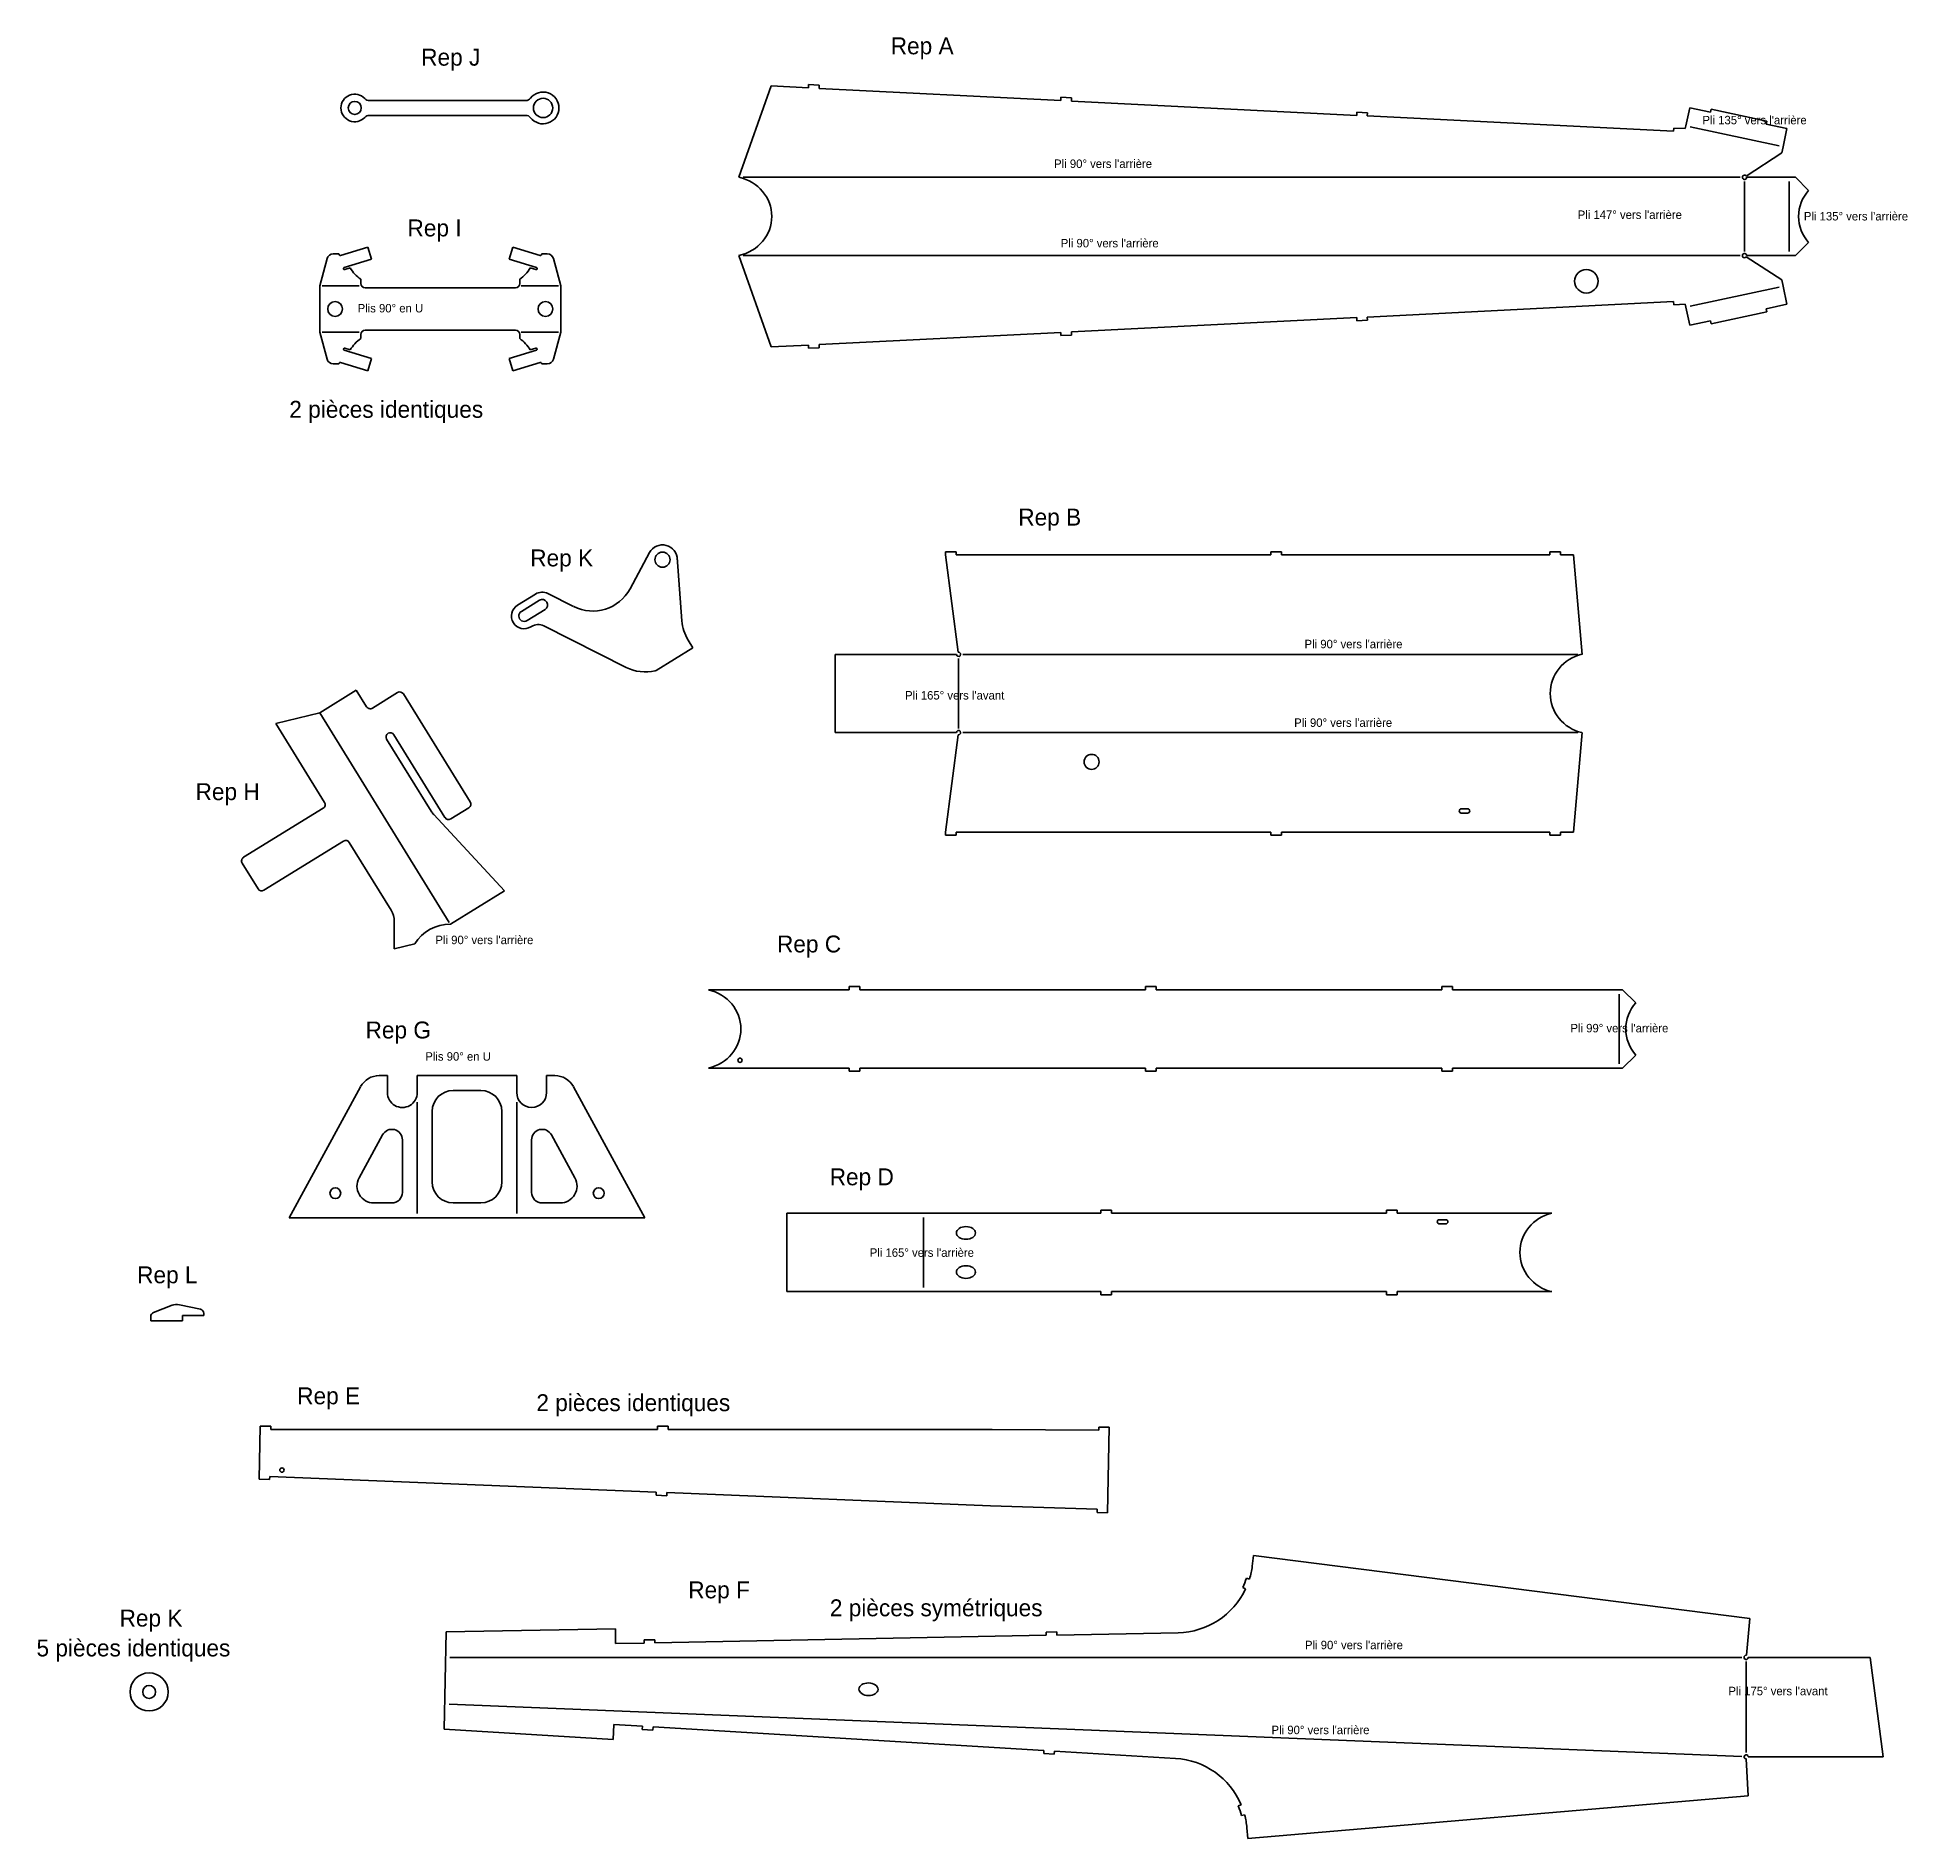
# Model space of a CAD drawing. Extents: x -803 to 81, y -261 to 590.
import ezdxf

# ---------------------------------------------------------------- set-up
doc = ezdxf.new("R2010")
doc.units = 0
doc.header["$MEASUREMENT"] = 0
doc.layers.get('0').update_dxf_attribs({"color": 2, "linetype": 'CONTINUOUS'})
doc.layers.add('Plis', color=1, linetype='CONTINUOUS')

msp = doc.modelspace()

# ---------------------------------------------------------------- linework, layer by layer
for p, q in [((-471.08, 523.96), (-455.84, 567.13)), ((-610.61, 560.24), (-645.76, 560.24)), ((-610.61, 560.24), (-571.86, 560.24)), ((-610.61, 553.24), (-645.76, 553.24)), ((-610.61, 553.24), (-571.86, 553.24)), ((-660.08, 487.73), (-662.76, 487.73)), ((-659.96, 487.34), (-660.08, 487.73)), ((-646.42, 490.93), (-659.34, 487)), ((-644.67, 485.19), (-646.42, 490.93)), ((-579.69, 485.19), (-577.94, 490.93)), ((-577.94, 490.93), (-565.03, 487)), ((-564.4, 487.34), (-564.28, 487.73)), ((-564.28, 487.73), (-561.61, 487.73)), ((-471.08, 486.96), (-455.84, 443.79)), ((-665.66, 485.5), (-669.06, 472.73)), ((-657.59, 481.26), (-644.67, 485.19)), ((-657.3, 480.31), (-654.71, 481.1)), ((-566.77, 481.26), (-579.69, 485.19)), ((-567.07, 480.31), (-569.66, 481.1)), ((-558.71, 485.5), (-555.3, 472.73)), ((-669.06, 472.73), (-669.06, 450.73)), ((-649.72, 473.73), (-649.72, 475.74)), ((-612.18, 471.73), (-647.72, 471.73)), ((-612.18, 471.73), (-576.64, 471.73)), ((-574.64, 473.73), (-574.64, 475.74)), ((-555.3, 472.73), (-555.3, 450.73)), ((-174.21, 457.92), (-29.49, 465.18)), ((-29.42, 463.68), (-23.96, 463.96)), ((-665.66, 437.96), (-669.06, 450.73)), ((-612.18, 451.73), (-647.72, 451.73)), ((-612.18, 451.73), (-576.64, 451.73)), ((-558.71, 437.96), (-555.3, 450.73)), ((-433.23, 444.92), (-319.02, 450.65)), ((-314.03, 450.9), (-179.2, 457.67)), ((-179.12, 456.17), (-174.13, 456.42)), ((-657.59, 442.2), (-644.67, 438.27)), ((-657.3, 443.16), (-654.71, 442.37)), ((-649.72, 449.73), (-649.72, 447.72)), ((-566.77, 442.2), (-579.69, 438.27)), ((-574.64, 449.73), (-574.64, 447.72)), ((-567.07, 443.16), (-569.66, 442.37)), ((-455.84, 443.79), (-438.23, 444.67)), ((-438.15, 443.17), (-433.16, 443.42)), ((-318.95, 449.15), (-313.95, 449.4)), ((-660.08, 435.73), (-662.76, 435.73)), ((-659.96, 436.13), (-660.08, 435.73)), ((-646.42, 432.53), (-659.34, 436.46)), ((-644.67, 438.27), (-646.42, 432.53)), ((-579.69, 438.27), (-577.94, 432.53)), ((-577.94, 432.53), (-565.03, 436.46)), ((-564.4, 436.13), (-564.28, 435.73)), ((-564.28, 435.73), (-561.61, 435.73)), ((-513.35, 346.53), (-522.55, 329.44)), ((-367.46, 299.46), (-373.52, 345.47)), ((-72.68, 298.47), (-76.8, 345.47)), ((-500.27, 344.3), (-498.03, 314.25)), ((-575.7, 321.69), (-567.19, 326.94)), ((-561.34, 327.2), (-549.17, 321.06)), ((-573.89, 318.75), (-565.38, 324.01)), ((-571.21, 314.41), (-562.7, 319.67)), ((-569.4, 311.48), (-569.14, 311.64)), ((-563.28, 311.89), (-524.41, 292.3)), ((-492.82, 301.55), (-510.11, 290.86)), ((-492.82, 301.55), (-495.1, 305.24)), ((-510.67, 290.73), (-510.11, 290.86)), ((-651.86, 281.57), (-669.15, 270.88)), ((-646.99, 273.69), (-651.86, 281.57)), ((-632.33, 280.4), (-644.24, 273.04)), ((-629.58, 279.75), (-598.05, 228.7)), ((-689.92, 265.82), (-669.15, 270.88)), ((-666.87, 228.5), (-689.92, 265.82)), ((-616.48, 224.28), (-637.53, 258.37)), ((-634.13, 260.48), (-609.96, 221.34)), ((-367.46, 260.48), (-373.52, 214.47)), ((-72.68, 261.47), (-76.8, 214.47)), ((-705.13, 202.52), (-667.52, 225.75)), ((-615.3, 222.74), (-581.86, 186.65)), ((-598.7, 225.95), (-607.2, 220.69)), ((-129.8, 225.47), (-126.8, 225.47)), ((-126.8, 223.47), (-129.8, 223.47)), ((-219.77, 214.47), (-368.52, 214.47)), ((-87.96, 214.47), (-214.77, 214.47)), ((-76.8, 214.47), (-82.96, 214.47)), ((-695.52, 186.96), (-657.91, 210.19)), ((-635.39, 177.55), (-655.16, 209.54)), ((-705.78, 199.76), (-698.27, 187.61)), ((-607.38, 170.88), (-581.86, 186.65)), ((-633.9, 159.2), (-633.9, 172.29)), ((-633.9, 159.2), (-624.18, 161.57)), ((-637.16, 91.33), (-637.16, 99.33)), ((-623.06, 91.33), (-623.06, 99.33)), ((-576.06, 91.33), (-576.06, 99.33)), ((-561.96, 91.33), (-561.96, 99.33)), ((-599.56, 92.33), (-606.06, 92.33)), ((-599.56, 92.33), (-593.06, 92.33)), ((-616.06, 82.33), (-616.06, 49.13)), ((-583.06, 82.33), (-583.06, 49.13)), ((-639.45, 71.34), (-650.56, 50.96)), ((-559.67, 71.34), (-548.56, 50.96)), ((-630.06, 44.13), (-630.06, 68.95)), ((-569.06, 44.13), (-569.06, 68.95)), ((-643.54, 39.13), (-635.06, 39.13)), ((-599.56, 39.13), (-606.06, 39.13)), ((-599.56, 39.13), (-593.06, 39.13)), ((-555.58, 39.13), (-564.06, 39.13)), ((-599.56, 32.13), (-683.6, 32.13)), ((-599.56, 32.13), (-515.52, 32.13)), ((-140.13, 31.24), (-137.13, 31.24)), ((-137.13, 29.24), (-140.13, 29.24)), ((-748.97, -16.58), (-748.97, -14.56)), ((-748.97, -16.58), (-733.97, -16.58)), ((-738.93, -9.22), (-747.71, -12.7)), ((-725.55, -11.11), (-735.44, -8.94)), ((-733.97, -14.08), (-723.97, -14.08)), ((-733.97, -14.08), (-733.97, -16.58)), ((-723.97, -14.08), (-723.97, -13.06)), ((-697.8, -91.45), (-697.29, -66.43)), ((-301.1, -68.27), (-351.47, -67.93)), ((-296.92, -107.34), (-296.1, -66.81)), ((-301.85, -105.67), (-352.2, -103.97)), ((-227.94, -127.47), (-228.57, -132.52)), ((-231.33, -138.21), (-229.89, -138.65)), ((-233.07, -142.7), (-231.71, -143.33)), ((-609.36, -163.66), (-610.3, -209.66)), ((-263.58, -163.99), (-320.9, -165.1)), ((5.81, -175.67), (63.33, -175.67)), ((63.33, -175.67), (69.52, -222.67)), ((-264.79, -223.4), (-322.01, -219.95)), ((69.52, -222.67), (5.81, -222.67)), ((-235.17, -245.91), (-233.79, -245.33)), ((-233.61, -250.47), (-232.16, -250.08)), ((-230.66, -261.33), (-231.08, -256.26))]:
    msp.add_line(p, q)
at = {"extrusion": (0, 0, -1)}
for p, q in [((-455.84, 567.13), (-438.23, 566.25)), ((-438.15, 567.75), (-433.16, 567.5)), ((-433.23, 566), (-319.02, 560.27)), ((-318.95, 561.77), (-313.95, 561.52)), ((-314.03, 560.02), (-179.2, 553.25)), ((-179.12, 554.75), (-174.13, 554.5)), ((-174.21, 553), (-29.49, 545.74)), ((-29.42, 547.24), (-23.96, 546.96)), ((-219.77, 345.47), (-368.52, 345.47)), ((-87.96, 345.47), (-214.77, 345.47)), ((-76.8, 345.47), (-82.96, 345.47)), ((-683.6, 32.13), (-649.82, 94.11)), ((-515.52, 32.13), (-549.3, 94.11))]:
    msp.add_line(p, q, dxfattribs=at)
at = {"extrusion": (0.050118, 0.998743, -1.13687e-13)}
for p, q in [((-438.23, 566.25), (-438.15, 567.75)), ((-433.23, 566), (-433.16, 567.5)), ((-319.02, 560.27), (-318.95, 561.77)), ((-314.03, 560.02), (-313.95, 561.52)), ((-179.2, 553.25), (-179.12, 554.75)), ((-174.21, 553), (-174.13, 554.5)), ((-29.49, 545.74), (-29.42, 547.24))]:
    msp.add_line(p, q, dxfattribs=at)
at = {"extrusion": (-0.978404, 0.206669, -0.003645)}
for p, q in [((-23.68, 548.31), (-21.87, 556.87)), ((22.27, 538.43), (24.08, 546.99))]:
    msp.add_line(p, q, dxfattribs=at)
at = {"extrusion": (0.978406, -0.206658, 0.003645)}
for p, q in [((-21.87, 556.87), (-12.09, 554.77)), ((-11.78, 556.24), (14.62, 550.56)), ((14.31, 549.09), (24.08, 546.99))]:
    msp.add_line(p, q, dxfattribs=at)
at = {"extrusion": (-0.978719, 0.205203, 0)}
msp.add_line((-23.68, 548.3), (-23.96, 546.96), dxfattribs=at)
at = {"extrusion": (-0.978406, 0.206658, -0.003645)}
for p, q in [((-12.09, 554.77), (-11.78, 556.24)), ((14.31, 549.09), (14.62, 550.56))]:
    msp.add_line(p, q, dxfattribs=at)
at = {"extrusion": (-0.546968, 0.837154, 0)}
msp.add_line((4.85, 524.51), (21.66, 535.49), dxfattribs=at)
at = {"extrusion": (-0.978722, 0.205193, 0)}
msp.add_line((21.66, 535.49), (22.27, 538.43), dxfattribs=at)
at = {"extrusion": (-4.30718e-07, 0, -1)}
for p, q in [((5.01, 523.96), (25.09, 523.96)), ((6.01, 523.96), (28.09, 523.96)), ((28.09, 523.96), (34.3, 517.79)), ((5.01, 486.96), (25.09, 486.96)), ((25.09, 486.96), (28.09, 486.96)), ((28.09, 486.96), (34.3, 493.13))]:
    msp.add_line(p, q, dxfattribs=at)
at = {"extrusion": (-0.546968, -0.837154, 0)}
msp.add_line((4.85, 486.41), (21.66, 475.43), dxfattribs=at)
at = {"extrusion": (-0.978722, -0.205193, 0)}
for p, q in [((21.66, 475.43), (22.27, 472.49)), ((-23.68, 462.61), (-23.96, 463.96))]:
    msp.add_line(p, q, dxfattribs=at)
at = {"extrusion": (-0.978406, -0.206658, -0.003645)}
for p, q in [((22.27, 472.49), (24.08, 463.93)), ((-23.68, 462.61), (-21.87, 454.04)), ((14.31, 461.82), (14.62, 460.36)), ((-12.09, 456.15), (-11.78, 454.68))]:
    msp.add_line(p, q, dxfattribs=at)
at = {"extrusion": (0.050118, -0.998743, 0)}
for p, q in [((-29.49, 465.18), (-29.42, 463.68)), ((-319.02, 450.65), (-318.95, 449.15)), ((-314.03, 450.9), (-313.95, 449.4)), ((-179.2, 457.67), (-179.12, 456.17)), ((-174.21, 457.92), (-174.13, 456.42)), ((-438.23, 444.67), (-438.15, 443.17)), ((-433.23, 444.92), (-433.16, 443.42))]:
    msp.add_line(p, q, dxfattribs=at)
at = {"extrusion": (0.978406, 0.206658, 0.003645)}
for p, q in [((-11.78, 454.68), (14.62, 460.36)), ((14.31, 461.82), (24.08, 463.93)), ((-21.87, 454.04), (-12.09, 456.15))]:
    msp.add_line(p, q, dxfattribs=at)
at = {"extrusion": (8.21019e-07, 1, 0)}
for p, q in [((-373.52, 345.47), (-373.52, 346.97)), ((-373.52, 346.97), (-368.52, 346.97)), ((-368.52, 345.47), (-368.52, 346.97)), ((-219.77, 345.47), (-219.77, 346.97)), ((-219.77, 346.97), (-214.77, 346.97)), ((-214.77, 345.47), (-214.77, 346.97)), ((-87.96, 345.47), (-87.96, 346.97)), ((-87.96, 346.97), (-82.96, 346.97)), ((-82.96, 345.47), (-82.96, 346.97))]:
    msp.add_line(p, q, dxfattribs=at)
at = {"extrusion": (0, 1, 0)}
for p, q in [((-425.65, 298.47), (-368.33, 298.47)), ((-425.65, 298.47), (-425.65, 279.97)), ((-419.01, 141.4), (-414.01, 141.4)), ((-279.01, 141.4), (-274.01, 141.4)), ((-139.01, 141.4), (-134.01, 141.4)), ((-485.49, 139.9), (-419.01, 139.9)), ((-414.01, 139.9), (-279.01, 139.9)), ((-274.01, 139.9), (-139.01, 139.9)), ((-134.01, 139.9), (-55.17, 139.9)), ((-55.17, 139.9), (-53.56, 139.9)), ((-448.52, 34.24), (-448.52, 15.74)), ((-448.52, 34.24), (-383.81, 34.24)), ((-383.81, 34.24), (-300.06, 34.24)), ((-295.06, 34.24), (-165.06, 34.24)), ((-160.06, 34.24), (-87.09, 34.24))]:
    msp.add_line(p, q, dxfattribs=at)
at = {"extrusion": (0, -1, 0)}
for p, q in [((-425.65, 261.47), (-425.65, 279.97)), ((-425.65, 261.47), (-368.33, 261.47)), ((-373.52, 212.97), (-373.52, 214.47)), ((-373.52, 212.97), (-368.52, 212.97)), ((-368.52, 212.97), (-368.52, 214.47)), ((-219.77, 212.97), (-219.77, 214.47)), ((-219.77, 212.97), (-214.77, 212.97)), ((-214.77, 212.97), (-214.77, 214.47)), ((-87.96, 212.97), (-87.96, 214.47)), ((-87.96, 212.97), (-82.96, 212.97)), ((-82.96, 212.97), (-82.96, 214.47)), ((-485.49, 102.9), (-419.01, 102.9)), ((-419.01, 101.4), (-414.01, 101.4)), ((-414.01, 102.9), (-279.01, 102.9)), ((-279.01, 101.4), (-274.01, 101.4)), ((-274.01, 102.9), (-139.01, 102.9)), ((-139.01, 101.4), (-134.01, 101.4)), ((-134.01, 102.9), (-55.17, 102.9)), ((-55.17, 102.9), (-53.56, 102.9)), ((-448.52, -2.76), (-448.52, 15.74)), ((-448.52, -2.76), (-383.81, -2.76)), ((-383.81, -2.76), (-300.06, -2.76)), ((-295.06, -2.76), (-165.06, -2.76)), ((-160.06, -2.76), (-87.09, -2.76))]:
    msp.add_line(p, q, dxfattribs=at)
at = {"extrusion": (-0.983985, 0, -0.178254)}
for p, q in [((-419.01, 141.4), (-419.01, 139.9)), ((-414.01, 141.4), (-414.01, 139.9)), ((-279.01, 141.4), (-279.01, 139.9)), ((-274.01, 141.4), (-274.01, 139.9)), ((-139.01, 141.4), (-139.01, 139.9)), ((-134.01, 141.4), (-134.01, 139.9)), ((-419.01, 101.4), (-419.01, 102.9)), ((-414.01, 101.4), (-414.01, 102.9)), ((-279.01, 101.4), (-279.01, 102.9)), ((-274.01, 101.4), (-274.01, 102.9)), ((-139.01, 101.4), (-139.01, 102.9)), ((-134.01, 101.4), (-134.01, 102.9))]:
    msp.add_line(p, q, dxfattribs=at)
at = {"extrusion": (-0.983985, 0, 0.178254)}
for p, q in [((-53.56, 139.9), (-47.35, 133.73)), ((-53.56, 102.9), (-47.35, 109.07))]:
    msp.add_line(p, q, dxfattribs=at)
at = {"extrusion": (4.34767e-10, -1, -2.41474e-15)}
for p, q in [((-637.16, 99.33), (-641.04, 99.33)), ((-623.06, 99.33), (-599.56, 99.33))]:
    msp.add_line(p, q, dxfattribs=at)
at = {"extrusion": (-3.80917e-08, -1, -2.41474e-15)}
for p, q in [((-576.06, 99.33), (-599.56, 99.33)), ((-561.96, 99.33), (-558.08, 99.33))]:
    msp.add_line(p, q, dxfattribs=at)
at = {"extrusion": (8.21019e-07, 0, -1)}
for p, q in [((-300.06, 35.74), (-300.06, 34.24)), ((-300.06, 35.74), (-295.06, 35.74)), ((-295.06, 35.74), (-295.06, 34.24)), ((-165.06, 35.74), (-165.06, 34.24)), ((-165.06, 35.74), (-160.06, 35.74)), ((-160.06, 35.74), (-160.06, 34.24)), ((-300.06, -4.26), (-300.06, -2.76)), ((-300.06, -4.26), (-295.06, -4.26)), ((-295.06, -4.26), (-295.06, -2.76)), ((-165.06, -4.26), (-165.06, -2.76)), ((-165.06, -4.26), (-160.06, -4.26)), ((-160.06, -4.26), (-160.06, -2.76))]:
    msp.add_line(p, q, dxfattribs=at)
at = {"extrusion": (4.3201e-10, -1, 4.69811e-11)}
for p, q in [((-692.29, -66.43), (-697.29, -66.43)), ((-692.29, -66.43), (-692.29, -67.93)), ((-504.55, -66.43), (-509.55, -66.43)), ((-504.55, -66.43), (-504.55, -67.93)), ((-296.1, -66.81), (-301.1, -66.81))]:
    msp.add_line(p, q, dxfattribs=at)
at = {"extrusion": (-0.108053, 0, 0.994145)}
for p, q in [((-692.29, -67.93), (-509.55, -67.93)), ((-504.55, -67.93), (-351.47, -67.93))]:
    msp.add_line(p, q, dxfattribs=at)
at = {"extrusion": (4.3201e-10, -1, 4.69527e-11)}
for p, q in [((-509.55, -66.43), (-509.55, -67.93)), ((-301.1, -66.81), (-301.1, -68.27))]:
    msp.add_line(p, q, dxfattribs=at)
at = {"extrusion": (0.040539, 0.999178, 4.69811e-11)}
for p, q in [((-692.8, -91.65), (-697.8, -91.45)), ((-692.8, -91.65), (-692.74, -90.16)), ((-505.21, -99.27), (-510.21, -99.06)), ((-505.21, -99.27), (-505.15, -97.77)), ((-296.92, -107.34), (-301.91, -107.14))]:
    msp.add_line(p, q, dxfattribs=at)
at = {"extrusion": (-0.107964, 0.00438, 0.994145)}
for p, q in [((-692.74, -90.16), (-510.15, -97.56)), ((-505.15, -97.77), (-352.2, -103.97))]:
    msp.add_line(p, q, dxfattribs=at)
at = {"extrusion": (0.040539, 0.999178, 4.69527e-11)}
for p, q in [((-510.21, -99.06), (-510.15, -97.56)), ((-301.91, -107.14), (-301.85, -105.67))]:
    msp.add_line(p, q, dxfattribs=at)
at = {"extrusion": (4.31413e-10, -5.46265e-11, -1)}
msp.add_line((-227.94, -127.47), (6.45, -157.24), dxfattribs=at)
at = {"extrusion": (-0.088715, -0.996057, 0)}
for p, q in [((6.45, -157.24), (4.9, -174.67)), ((-515.86, -168.89), (-515.89, -167.39)), ((-510.86, -168.79), (-510.89, -167.29)), ((-510.86, -168.79), (-325.89, -165.2)), ((-325.89, -165.2), (-325.92, -163.7)), ((-320.9, -165.1), (-320.92, -163.6)), ((-529.36, -169.15), (-515.86, -168.89))]:
    msp.add_line(p, q, dxfattribs=at)
at = {"extrusion": (-9.5075e-06, 1, -5.34328e-11)}
msp.add_line((-529.36, -162.15), (-609.36, -163.66), dxfattribs=at)
at = {"extrusion": (-9.5075e-06, 1, -5.35465e-11)}
msp.add_line((-529.36, -169.15), (-529.36, -162.15), dxfattribs=at)
at = {"extrusion": (4.33147e-10, -3.85398e-11, -1)}
for p, q in [((-510.89, -167.29), (-515.89, -167.39)), ((-320.92, -163.6), (-325.92, -163.7))]:
    msp.add_line(p, q, dxfattribs=at)
at = {"extrusion": (-0.040683, -0.999172, -5.34328e-11)}
msp.add_line((-530.43, -214.42), (-610.3, -209.66), dxfattribs=at)
at = {"extrusion": (-0.040683, -0.999172, -5.35465e-11)}
msp.add_line((-530.14, -207.43), (-530.43, -214.42), dxfattribs=at)
at = {"extrusion": (-0.048128, 0.998841, 0)}
for p, q in [((-530.14, -207.43), (-516.66, -208.24)), ((-516.66, -208.24), (-516.75, -209.74)), ((-511.67, -208.54), (-511.76, -210.04)), ((-511.67, -208.54), (-327, -219.65)), ((-327, -219.65), (-327.09, -221.15)), ((-322.01, -219.95), (-322.1, -221.45))]:
    msp.add_line(p, q, dxfattribs=at)
at = {"extrusion": (4.34355e-10, 2.09184e-11, -1)}
for p, q in [((-511.76, -210.04), (-516.75, -209.74)), ((-322.1, -221.45), (-327.09, -221.15))]:
    msp.add_line(p, q, dxfattribs=at)
at = {"extrusion": (-0.048072, 0.998837, 0.003607)}
msp.add_line((4.86, -223.66), (5.7, -241.14), dxfattribs=at)
at = {"extrusion": (-2.09752e-05, -0.003622, 0.999993)}
msp.add_line((-230.66, -261.33), (5.7, -241.14), dxfattribs=at)
for centre, radius in [((-652.61, 556.74), 3.1), ((-563.61, 556.74), 4.55), ((-70.72, 474.82), 5.55), ((-661.88, 461.73), 3.5), ((-562.49, 461.73), 3.5), ((-507.19, 343.21), 3.55), ((-304.45, 247.65), 3.55), ((-470.59, 106.6), 1), ((-661.78, 43.75), 2.55), ((-537.34, 43.75), 2.55), ((-687.01, -87.14), 1), ((-749.74, -191.99), 9), ((-749.74, -191.99), 3.05)]:
    msp.add_circle(centre, radius)
for centre, radius, start, end in [((-652.61, 556.74), 6.5, 43.17355, 180), ((-652.61, 556.74), 6.5, 180, 316.82645), ((-645.69, 563.24), 3, 223.17355, 270), ((-571.86, 563.24), 3, 270, 321.75338), ((-563.61, 556.74), 7.5, 0, 141.75338), ((-563.61, 556.74), 7.5, 218.24662, 360), ((-645.69, 550.24), 3, 90, 136.82645), ((-571.86, 550.24), 3, 38.24662, 90), ((4.01, 523.96), 1, 33.15922, 360), ((-662.76, 484.73), 3, 90, 165.06858), ((-659.48, 487.48), 0.5, 196.92058, 286.92058), ((-564.88, 487.48), 0.5, 253.07942, 343.07942), ((-561.61, 484.73), 3, 14.93142, 90), ((4.01, 486.96), 1, 0, 326.84078), ((-657.44, 480.79), 0.5, 106.92056, 286.92059), ((-640.06, 489.73), 17, 210.52954, 235.36826), ((-584.3, 489.73), 17, 304.63174, 329.47046), ((-566.92, 480.79), 0.5, 253.07941, 73.07944), ((-647.72, 473.73), 2, 180, 270), ((-576.64, 473.73), 2, 270, 360), ((-647.72, 449.73), 2, 90, 180), ((-576.64, 449.73), 2, 0, 90), ((-657.44, 442.68), 0.5, 73.07941, 253.07944), ((-640.06, 433.73), 17, 124.63174, 149.47046), ((-584.3, 433.73), 17, 30.52954, 55.36826), ((-566.92, 442.68), 0.5, 286.92056, 106.92059), ((-662.76, 438.73), 3, 194.93142, 270), ((-659.48, 435.98), 0.5, 73.07942, 163.07942), ((-564.88, 435.98), 0.5, 16.92058, 106.92058), ((-561.61, 438.73), 3, 270, 345.06858), ((-507.19, 343.21), 7, 359.64694, 151.70423), ((-564.04, 321.84), 6, 63.25078, 121.70422), ((-540.16, 338.92), 20, 243.25078, 331.70422), ((-572.55, 316.58), 6, 121.70422, 301.70419), ((-572.55, 316.58), 2.55, 121.70421, 301.70422), ((-564.04, 321.84), 2.55, 301.70422, 121.70422), ((-565.98, 306.54), 6, 63.25078, 121.70422), ((-478.08, 315.75), 20, 184.27906, 211.70233), ((-515.41, 310.16), 20, 243.25078, 283.70358), ((-367.33, 298.47), 1, 180, 97.50588), ((-631.28, 278.69), 2, 31.70422, 121.70422), ((-645.29, 274.74), 2, 211.70233, 301.70422), ((-635.83, 259.43), 2, 31.7042, 211.7042), ((-367.33, 261.47), 1, 262.49412, 180), ((-668.57, 227.45), 2, 301.70422, 31.70618), ((-607.97, 229.54), 10, 211.70226, 222.81846), ((-608.25, 222.39), 2, 211.70422, 301.70422), ((-599.75, 227.65), 2, 301.70422, 31.70422), ((-129.8, 224.47), 1, 90, 270), ((-126.8, 224.47), 1, 270, 90), ((-656.86, 208.49), 2, 31.70618, 121.70422), ((-704.07, 200.82), 2, 121.70422, 211.70424), ((-696.57, 188.66), 2, 211.70424, 301.70422), ((-643.9, 172.29), 10, 0, 31.70618), ((-607.83, 151.89), 19, 88.63278, 149.36096), ((-33.56, 121.4), 18.5, 138.20014, 180), ((-33.56, 121.4), 18.5, 180, 221.79986), ((-641.04, 89.33), 10, 90.00002, 151.40846), ((-558.08, 89.33), 10, 28.59153, 89.99997), ((-630.11, 91.33), 7.05, 179.99998, 359.99998), ((-606.06, 82.33), 10, 90, 180), ((-593.06, 82.33), 10, 360, 90), ((-569.01, 91.33), 7.05, 180.00002, 0.00002), ((-635.06, 68.95), 5, 0, 151.40846), ((-564.06, 68.95), 5, 28.59153, 180), ((-643.54, 47.13), 8, 151.40846, 270), ((-606.06, 49.13), 10, 180, 270), ((-593.06, 49.13), 10, 270, 360), ((-555.58, 47.13), 8, 270, 28.59153), ((-635.06, 44.13), 5, 270, 360), ((-564.06, 44.13), 5, 180, 270), ((-140.13, 30.24), 1, 90, 270), ((-137.13, 30.24), 1, 270, 90), ((-736.72, -14.8), 6, 77.63751, 111.63089), ((-746.97, -14.56), 2, 111.63089, 180), ((-725.97, -13.06), 2, 0, 77.63751), ((-264.28, -127.99), 36, 342.77711, 352.77711), ((-264.28, -127.99), 34.5, 334.77711, 342.77711), ((-264.28, -127.99), 36, 271.11338, 334.77711), ((4.81, -175.67), 1, 84.9103, 360), ((-266.95, -259.33), 36, 22.89181, 86.55555), ((4.81, -222.67), 1, 0, 272.75537), ((-266.95, -259.33), 34.5, 14.89181, 22.89181), ((-266.95, -259.33), 36, 4.89181, 14.89181)]:
    msp.add_arc(centre, radius, start, end)
at = {"extrusion": (-4.30718e-07, 0, -1)}
for start, end in [(0, 41.80992), (318.19008, 360)]:
    msp.add_arc((-48.09, 505.46, 0), 18.5, start, end, dxfattribs=at)
at = {"extrusion": (2.14812e-32, -3.80057e-18, -1)}
msp.add_ellipse((-475.66, 505.46), major_axis=(-20.11, 0), ratio=0.944614, start_param=1.800718, end_param=4.482467, dxfattribs=at)
at = {"extrusion": (6.37246e-35, -7.23319e-21, -1)}
for centre in [(-68.43, 279.97), (-82.72, 15.74)]:
    msp.add_ellipse(centre, major_axis=(-19.36, 0), ratio=0.981588, start_param=4.942311, end_param=7.62406, dxfattribs=at)
at = {"extrusion": (0, 0, -1)}
msp.add_ellipse((-490.01, 121.4), major_axis=(19.82, 0), ratio=0.9585, start_param=4.942311, end_param=7.62406, dxfattribs=at)
for centre, major_axis in [((-363.81, 24.99), (-4.5, 0)), ((-363.81, 6.49), (-4.5, 0)), ((-409.87, -190.73), (-4.5, 0.09))]:
    msp.add_ellipse(centre, major_axis=major_axis, ratio=0.666667)
at = {"layer": 'Plis', "extrusion": (0.978722, -0.205193, 0)}
msp.add_line((-21.72, 547.89), (20.32, 538.85), dxfattribs=at)
at = {"layer": 'Plis', "extrusion": (0, 1, 0)}
for p, q in [((-469.08, 523.96), (2.01, 523.96)), ((-367.33, 296.47), (-367.33, 279.97)), ((-74.68, 298.47), (-365.33, 298.47)), ((-383.81, 32.24), (-383.81, 15.74))]:
    msp.add_line(p, q, dxfattribs=at)
at = {"layer": 'Plis', "extrusion": (0.978722, 0, 0.205193)}
for p in [(4.01, 521.96), (4.01, 488.96)]:
    msp.add_line(p, (4.01, 505.46), dxfattribs=at)
at = {"layer": 'Plis', "extrusion": (0.707107, 0, 0.707106)}
for p in [(25.09, 521.96), (25.09, 488.96)]:
    msp.add_line(p, (25.09, 505.46), dxfattribs=at)
at = {"layer": 'Plis', "extrusion": (0, -1, 0)}
for p, q in [((-469.08, 486.96), (2.01, 486.96)), ((-367.33, 263.47), (-367.33, 279.97)), ((-74.68, 261.47), (-365.33, 261.47)), ((-383.81, -0.76), (-383.81, 15.74))]:
    msp.add_line(p, q, dxfattribs=at)
at = {"layer": 'Plis'}
for p, q in [((-650.44, 472.73), (-668.06, 472.73)), ((-573.92, 472.73), (-556.3, 472.73)), ((-650.44, 450.73), (-668.06, 450.73)), ((-573.92, 450.73), (-556.3, 450.73)), ((-669.15, 270.88), (-607.91, 171.73))]:
    msp.add_line(p, q, dxfattribs=at)
at = {"layer": 'Plis', "extrusion": (0.978722, 0.205193, 0)}
msp.add_line((-21.72, 463.03), (20.32, 472.07), dxfattribs=at)
at = {"layer": 'Plis', "extrusion": (-0.034899, 0, 0.999391)}
for p in [(-55.17, 137.9), (-55.17, 104.9)]:
    msp.add_line(p, (-55.17, 121.4), dxfattribs=at)
at = {"layer": 'Plis', "extrusion": (-1, 0, 0)}
msp.add_line((-623.06, 34.13), (-623.06, 86.84), dxfattribs=at)
at = {"layer": 'Plis', "extrusion": (1, -3.76569e-08, 0)}
msp.add_line((-576.06, 34.13), (-576.06, 86.84), dxfattribs=at)
at = {"layer": 'Plis', "extrusion": (-9.5075e-06, -5.35465e-11, -1)}
msp.add_line((-607.61, -175.67), (2.81, -175.67), dxfattribs=at)
at = {"layer": 'Plis', "extrusion": (-0.088715, 0, 0.996057)}
msp.add_line((4.81, -177.67), (4.81, -220.67), dxfattribs=at)
at = {"layer": 'Plis', "extrusion": (0, -1, -2.84217e-14)}
msp.add_line((-608.06, -197.73), (2.81, -222.58), dxfattribs=at)

# ---------------------------------------------------------------- texts
for s, p in [('Rep J', (-621.22, 576.73)), ('Rep A', (-399.38, 582.1)), ('Rep I', (-627.68, 496.02)), ('2 pièces identiques', (-683.51, 410.29)), ('Rep B', (-339.11, 359.34)), ('Rep C', (-453.11, 157.56)), ('Rep G', (-647.5, 116.89)), ('Rep D', (-428.21, 47.49)), ('Rep L', (-755.41, 1.17)), ('Rep E', (-679.79, -56.03)), ('2 pièces identiques', (-566.79, -59.27)), ('Rep F', (-495.04, -147.75)), ('2 pièces symétriques', (-428.13, -156.24)), ('Rep K', (-763.72, -161.1)), ('5 pièces identiques', (-802.96, -175.21))]:
    msp.add_text(s, height=8).set_placement(p)
for s, p in [('Rep K', (-569.69, 340.03)), ('Rep H', (-727.81, 229.55))]:
    msp.add_text(s, height=8, rotation=360).set_placement(p)
at = {"layer": 'Plis'}
for s, p in [("Pli 135° vers l'arrière", (-15.86, 549.01)), ("Pli 90° vers l'arrière", (-322.17, 528.38)), ("Pli 147° vers l'arrière", (-74.8, 504.28)), ("Pli 135° vers l'arrière", (32.06, 503.57)), ("Pli 90° vers l'arrière", (-319.04, 490.83)), ('Plis 90° en U', (-651.24, 460.09)), ("Pli 90° vers l'arrière", (-203.85, 301.34)), ("Pli 165° vers l'avant", (-392.58, 277.1)), ("Pli 90° vers l'arrière", (-208.73, 264.18)), ("Pli 90° vers l'arrière", (-614.47, 161.47)), ("Pli 99° vers l'arrière", (-78.23, 119.78)), ('Plis 90° en U', (-619.26, 106.4)), ("Pli 165° vers l'arrière", (-409.28, 13.68)), ("Pli 90° vers l'arrière", (-203.64, -171.8)), ("Pli 175° vers l'avant", (-3.58, -193.57)), ("Pli 90° vers l'arrière", (-219.44, -211.96))]:
    msp.add_text(s, height=4, dxfattribs=at).set_placement(p)

doc.saveas('drawing.dxf')
